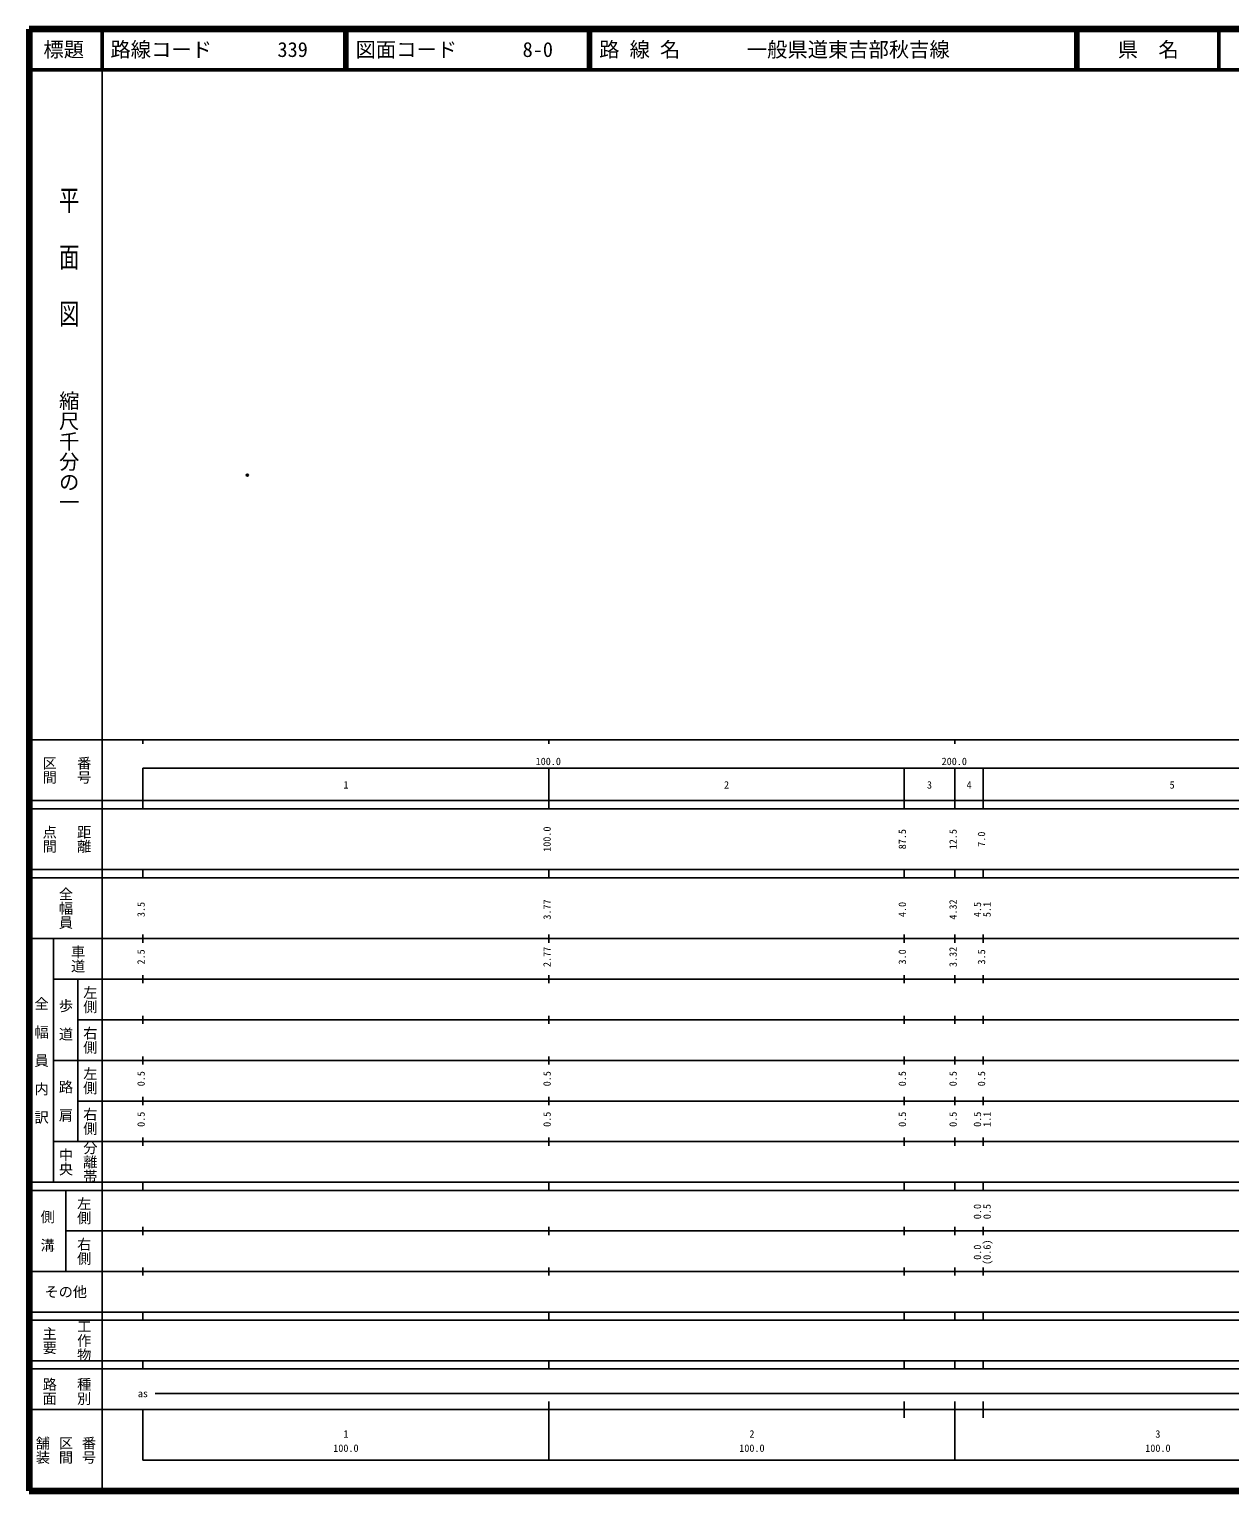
# Model space of a CAD drawing. Units: millimetres on the paper. Extents: x 40 to 680, y 20 to 380.
# Drawn here: x 40 to 335.7, y 20 to 380 of the extents above; entities that cross this region are included whole.
import ezdxf
from ezdxf.enums import TextEntityAlignment as Align

# ---------------------------------------------------------------- set-up
doc = ezdxf.new("R2010")
doc.units = ezdxf.units.MM
doc.header["$PDMODE"] = 32
doc.header["$PDSIZE"] = 0.5
doc.layers.add('S-OTRS', color=6, linetype='Continuous')
doc.layers.add('S-TTL-TXT', color=7, linetype='Continuous')
for name, color, linetype, lineweight in [('S-TTL', 2, 'Continuous', 140), ('S-TTL-BAND', 7, 'Continuous', 25), ('S-TTL-LINE', 7, 'Continuous', 50)]:
    doc.layers.add(name, color=color, linetype=linetype, lineweight=lineweight)
doc.styles.add('@ＭＳ ゴシック', font='')
doc.styles.add('ＭＳ ゴシック', font='')
doc.styles.get('@ＭＳ ゴシック').set_extended_font_data('@MS Gothic')
doc.styles.get('ＭＳ ゴシック').set_extended_font_data('MS Gothic')

msp = doc.modelspace()

# ---------------------------------------------------------------- linework, layer by layer
at = {"layer": 'S-OTRS'}
msp.add_point((93.723, 270.187), dxfattribs=at)
at = {"layer": 'S-TTL'}
for p, q in [((40, 380), (40, 20)), ((680, 380), (40, 380)), ((40, 20), (680, 20))]:
    msp.add_line(p, q, dxfattribs=at)
at = {"layer": 'S-TTL-BAND'}
for p, q in [((58, 370), (58, 20)), ((40, 205), (579, 205)), ((68, 205), (68, 204)), ((168, 205), (168, 204)), ((268, 205), (268, 204)), ((68, 198), (579, 198)), ((68, 198), (68, 188)), ((168, 188), (168, 198)), ((255.5, 188), (255.5, 198)), ((268, 188), (268, 198)), ((275, 188), (275, 198)), ((40, 190), (579, 190)), ((40, 188), (579, 188)), ((40, 173), (579, 173)), ((68, 171), (68, 173)), ((168, 171), (168, 173)), ((255.5, 171), (255.5, 173)), ((268, 171), (268, 173)), ((275, 171), (275, 173)), ((40, 171), (579, 171)), ((40, 156), (579, 156)), ((46, 96), (46, 156)), ((68, 155), (68, 157)), ((168, 155), (168, 157)), ((255.5, 155), (255.5, 157)), ((268, 155), (268, 157)), ((275, 155), (275, 157)), ((46, 146), (579, 146)), ((52, 146), (52, 106)), ((68, 145), (68, 147)), ((168, 145), (168, 147)), ((255.5, 145), (255.5, 147)), ((268, 145), (268, 147)), ((275, 145), (275, 147)), ((68, 135), (68, 137)), ((168, 135), (168, 137)), ((255.5, 135), (255.5, 137)), ((268, 135), (268, 137)), ((275, 135), (275, 137)), ((52, 136), (579, 136)), ((46, 126), (579, 126)), ((68, 125), (68, 127)), ((168, 125), (168, 127)), ((255.5, 125), (255.5, 127)), ((268, 125), (268, 127)), ((275, 125), (275, 127)), ((52, 116), (579, 116)), ((68, 115), (68, 117)), ((168, 115), (168, 117)), ((255.5, 115), (255.5, 117)), ((268, 115), (268, 117)), ((275, 115), (275, 117)), ((46, 106), (579, 106)), ((68, 105), (68, 107)), ((168, 105), (168, 107)), ((255.5, 105), (255.5, 107)), ((268, 105), (268, 107)), ((275, 105), (275, 107)), ((40, 96), (579, 96)), ((40, 94), (579, 94)), ((49, 94), (49, 74)), ((68, 94), (68, 96)), ((168, 94), (168, 96)), ((255.5, 94), (255.5, 96)), ((268, 94), (268, 96)), ((275, 94), (275, 96)), ((49, 84), (579, 84)), ((68, 83), (68, 85)), ((168, 83), (168, 85)), ((255.5, 83), (255.5, 85)), ((268, 83), (268, 85)), ((275, 83), (275, 85)), ((40, 74), (579, 74)), ((68, 73), (68, 75)), ((168, 73), (168, 75)), ((255.5, 73), (255.5, 75)), ((268, 73), (268, 75)), ((275, 73), (275, 75)), ((40, 64), (579, 64)), ((40, 62), (579, 62)), ((68, 62), (68, 64)), ((168, 62), (168, 64)), ((255.5, 62), (255.5, 64)), ((268, 62), (268, 64)), ((275, 62), (275, 64)), ((40, 52), (579, 52)), ((68, 50), (68, 52)), ((168, 50), (168, 52)), ((255.5, 50), (255.5, 52)), ((268, 50), (268, 52)), ((275, 50), (275, 52)), ((40, 50), (579, 50)), ((71, 44), (565, 44)), ((40, 40), (579, 40)), ((68, 40), (68, 27.5)), ((168, 27.5), (168, 42)), ((255.5, 38), (255.5, 42)), ((268, 27.5), (268, 42)), ((275, 38), (275, 42)), ((68, 27.5), (579, 27.5))]:
    msp.add_line(p, q, dxfattribs=at)
at = {"layer": 'S-TTL-LINE'}
for p, q in [((58, 380), (58, 370)), ((117.75, 380), (117.75, 370)), ((118.25, 380), (118.25, 370)), ((177.75, 380), (177.75, 370)), ((178.25, 380), (178.25, 370)), ((297.75, 380), (297.75, 370)), ((298.25, 380), (298.25, 370)), ((333, 380), (333, 370)), ((40, 370), (680, 370))]:
    msp.add_line(p, q, dxfattribs=at)

# ---------------------------------------------------------------- texts
at = {"layer": 'S-TTL-BAND', "style": '@ＭＳ ゴシック', "width": 1.4}
msp.add_text('平  面  図', height=3.666, rotation=270, dxfattribs=at).set_placement((49.777, 306.475), align=Align.MIDDLE_RIGHT)
at = {"layer": 'S-TTL-BAND', "style": '@ＭＳ ゴシック'}
msp.add_text('縮尺千分の一', height=3.666, rotation=270, dxfattribs=at).set_placement((49.777, 261.03), align=Align.MIDDLE_RIGHT)
for s, p in [('区間', (45, 197.5)), ('番号', (53.5, 197.5)), ('点間', (45, 180.5)), ('距離', (53.5, 180.5)), ('全幅員', (49, 163.5)), ('車道', (52, 151)), ('左側', (55, 141)), ('全\u3000幅\u3000員\u3000内\u3000訳', (43, 126)), ('歩\u3000道', (49, 136)), ('右側', (55, 131)), ('左側', (55, 121)), ('路\u3000肩', (49, 116)), ('右側', (55, 111)), ('分離帯', (55, 101)), ('中央', (49, 101)), ('左側', (53.5, 89)), ('側\u3000溝', (44.5, 84)), ('右側', (53.5, 79)), ('工作物', (53.5, 57)), ('主要', (45, 57)), ('路面', (45, 44.5)), ('種別', (53.5, 44.5)), ('舗装', (43.333, 30)), ('区間', (49, 30)), ('番号', (54.667, 30))]:
    msp.add_text(s, height=2.566, rotation=270, dxfattribs=at).set_placement(p, align=Align.MIDDLE_CENTER)
at = {"layer": 'S-TTL-BAND', "style": 'ＭＳ ゴシック'}
for s, p in [('100.0', (167.844, 198.195)), ('200.0', (267.844, 198.195)), ('1', (118, 192.405)), ('2', (211.75, 192.405)), ('3', (261.75, 192.405)), ('4', (271.5, 192.405)), ('5', (321.5, 192.405)), ('as', (68, 42.5)), ('1', (118, 32.523)), ('2', (218, 32.523)), ('3', (318, 32.523)), ('100.0', (118, 29.033)), ('100.0', (218, 29.033)), ('100.0', (318, 29.033))]:
    msp.add_text(s, height=1.833, dxfattribs=at).set_placement(p, align=Align.BOTTOM_CENTER)
for s, p in [('100.0', (169, 180.5)), ('87.5', (256.5, 180.5)), ('12.5', (269, 180.5)), ('7.0', (276, 180.5)), ('3.5', (69, 163.174)), ('3.77', (169, 163.174)), ('4.0', (256.5, 163.174)), ('4.32', (269, 163.174)), ('4.5', (275, 163.174)), ('5.1', (277.37, 163.174)), ('2.5', (69, 151.5)), ('2.77', (169, 151.5)), ('3.0', (256.5, 151.5)), ('3.32', (269, 151.5)), ('3.5', (276, 151.5)), ('0.5', (69, 121.5)), ('0.5', (169, 121.5)), ('0.5', (256.5, 121.5)), ('0.5', (269, 121.5)), ('0.5', (276, 121.5)), ('0.5', (69, 111.5)), ('0.5', (169, 111.5)), ('0.5', (256.5, 111.5)), ('0.5', (269, 111.5)), ('0.5', (275, 111.5)), ('1.1', (277.37, 111.5)), ('0.0', (275, 88.764)), ('0.5', (277.37, 88.764)), ('0.0', (275, 78.764)), ('(0.6)', (277.37, 78.764))]:
    msp.add_text(s, height=1.833, rotation=90, dxfattribs=at).set_placement(p, align=Align.BOTTOM_CENTER)
msp.add_text('その他', height=2.566, dxfattribs=at).set_placement((49, 69), align=Align.MIDDLE_CENTER)
at = {"layer": 'S-TTL-TXT', "style": 'ＭＳ ゴシック'}
for s, p in [('標題', (48.5, 375)), ('県\u3000名', (315.625, 375))]:
    msp.add_text(s, height=3.666, dxfattribs=at).set_placement(p, align=Align.MIDDLE_CENTER)
for s, p in [('路線コード', (60, 375)), ('339', (101.142, 375)), ('図面コード', (120.38, 375)), ('8-0', (161.521, 375)), ('路 線 名', (180.38, 375)), ('一般県道東吉部秋吉線', (216.734, 375))]:
    msp.add_text(s, height=3.666, dxfattribs=at).set_placement(p, align=Align.MIDDLE_LEFT)

doc.saveas('drawing.dxf')
